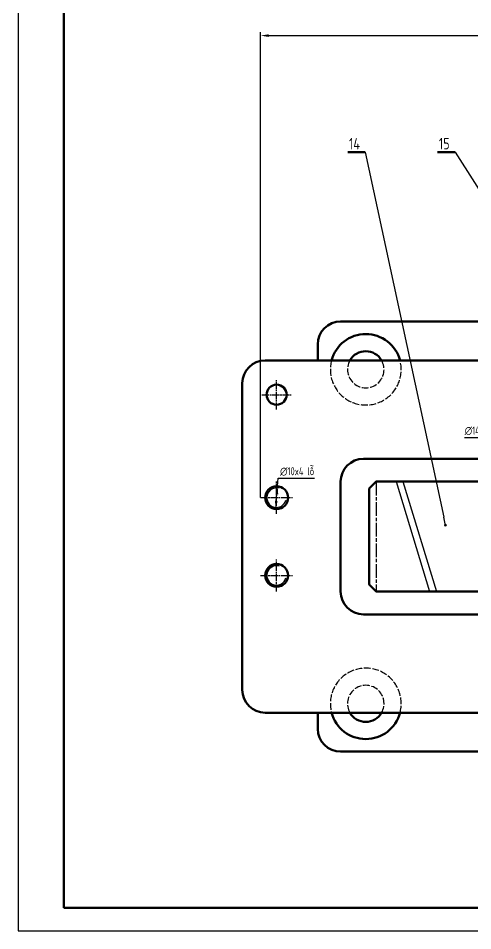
# Model space of a CAD drawing. Header units: millimetres. Extents: x -11122 to -2883, y -3177 to -1688.
# Drawn here: x -5565.6 to -5366.8, y -3176.6 to -2777.8 of the extents above; entities that cross this region are included whole.
import ezdxf

# ---------------------------------------------------------------- set-up
doc = ezdxf.new("R2010")
doc.units = ezdxf.units.MM
doc.header["$LTSCALE"] = 0.5
for name, pattern in [('AM_ISO02W050', [7.5, 6, -1.5]), ('AM_ISO08W050', [18, 12, -1.5, 3, -1.5]), ('AM_ISO08W050x2', [9, 6, -0.75, 1.5, -0.75])]:
    doc.linetypes.add(name, pattern=pattern)
for name, color, linetype, lineweight in [('AM_0', 7, 'Continuous', 50), ('AM_3', 6, 'AM_ISO02W050', 25), ('AM_4', 3, 'Continuous', 25), ('AM_5', 3, 'Continuous', 25), ('AM_7', 4, 'AM_ISO08W050', 25)]:
    doc.layers.add(name, color=color, linetype=linetype, lineweight=lineweight)
doc.styles.get("Standard").update_dxf_attribs({"font": 'tcvn+7284-2003i.ttf', "width": 0.8, "height": 3.5})
doc.styles.add('TCVN', font='tcvn+7284-2003i.ttf', dxfattribs={"width": 0.8, "height": 3.5})
doc.dimstyles.new('MyTemplate$0', dxfattribs={"dimtxt": 3.5, "dimasz": 3.5, "dimexe": 1.5, "dimexo": 0, "dimtad": 1, "dimtoh": 1, "dimdec": 0, "dimzin": 0, "dimtxsty": 'TCVN', "dimcen": 0, "dimclrd": 3, "dimclre": 3, "dimclrt": 1, "dimadec": 0, "dimazin": 0, "dimtfac": 1, "dimtdec": 0, "dimtofl": 0, "dimtmove": 0, "dimatfit": 3, "dimfxl": 1, "dimtfill": 1, "dimtolj": 1, "dimtzin": 0, "dimarcsym": 0})
doc.dimstyles.new('MyTemplate$3', dxfattribs={"dimtxt": 3.5, "dimasz": 3.5, "dimexe": 1.5, "dimexo": 0, "dimtad": 1, "dimtoh": 1, "dimdec": 0, "dimzin": 0, "dimtxsty": 'TCVN', "dimcen": 0, "dimclrd": 3, "dimclre": 3, "dimclrt": 1, "dimadec": 0, "dimazin": 0, "dimtfac": 1, "dimtdec": 0, "dimtofl": 0, "dimtmove": 0, "dimatfit": 3, "dimfxl": 1, "dimtfill": 1, "dimtolj": 1, "dimtzin": 0, "dimarcsym": 0})

# ---------------------------------------------------------------- blocks, each defined once
blk = doc.blocks.new('*D193')
at = {"layer": 'AM_5', "color": 3, "lineweight": -2, "transparency": 16777216}
for p, q in [((-5459.59, -2987.31), (-5459.59, -2783.87)), ((-5456.09, -2785.37), (-5013, -2785.37)), ((-5009.5, -2987.31), (-5009.5, -2783.87))]:
    blk.add_line(p, q, dxfattribs=at)
at = {"layer": 'AM_5', "color": 3, "transparency": 16777216}
for points in [[(-5456.09, -2784.79), (-5456.09, -2785.95), (-5459.59, -2785.37)], [(-5013, -2784.79), (-5013, -2785.95), (-5009.5, -2785.37)]]:
    blk.add_solid(points, dxfattribs=at)
at = {"layer": 'AM_5', "color": 1, "transparency": 16777216, "insert": (-5234.54, -2782.99), "char_height": 3.5, "attachment_point": 5, "style": 'TCVN', "bg_fill": 3, "box_fill_scale": 1.1, "bg_fill_color": 256, "bg_fill_true_color": 13158600, "bg_fill_transparency": 0}
blk.add_mtext('\\A1;450', dxfattribs=at)
blk = doc.blocks.new('*D218')
at = {"layer": 'AM_5', "color": 3, "lineweight": -2, "transparency": 16777216}
for p, q in [((-5452.15, -2982.33), (-5451.84, -2978.84)), ((-5451.84, -2978.84), (-5436.04, -2978.84)), ((-5452.72, -2988.8), (-5452.45, -2985.82))]:
    blk.add_line(p, q, dxfattribs=at)
at = {"layer": 'AM_5', "color": 3, "transparency": 16777216}
for points in [[(-5453.04, -2985.76), (-5451.87, -2985.87), (-5452.15, -2982.33)], [(-5453.3, -2988.75), (-5452.14, -2988.86), (-5453.02, -2992.29)]]:
    blk.add_solid(points, dxfattribs=at)
at = {"layer": 'AM_5', "color": 1, "transparency": 16777216, "insert": (-5443.63, -2975.88), "char_height": 3.5, "attachment_point": 5, "style": 'TCVN', "bg_fill": 3, "box_fill_scale": 1.1, "bg_fill_color": 256, "bg_fill_true_color": 13158600, "bg_fill_transparency": 0}
blk.add_mtext('\\A1;∅10x4 lỗ', dxfattribs=at)
blk = doc.blocks.new('*D219')
at = {"layer": 'AM_5', "color": 3, "lineweight": -2, "transparency": 16777216}
for p, q in [((-5354.58, -2961.07), (-5353.99, -2952.78)), ((-5370.38, -2961.07), (-5354.58, -2961.07))]:
    blk.add_line(p, q, dxfattribs=at)
at = {"layer": 'AM_5', "color": 3, "transparency": 16777216}
blk.add_solid([(-5354.57, -2952.74), (-5353.41, -2952.83), (-5353.75, -2949.29)], dxfattribs=at)
at = {"layer": 'AM_5', "color": 1, "transparency": 16777216, "insert": (-5362.79, -2958.11), "char_height": 3.5, "attachment_point": 5, "style": 'TCVN', "bg_fill": 3, "box_fill_scale": 1.1, "bg_fill_color": 256, "bg_fill_true_color": 13158600, "bg_fill_transparency": 0}
blk.add_mtext('\\A1;∅14x6 lỗ', dxfattribs=at)

msp = doc.modelspace()

# ---------------------------------------------------------------- hatches: boundary and pattern name
at = {"layer": 'AM_5'}
h = msp.add_hatch(color=256, dxfattribs=at)
edge = h.paths.add_edge_path(flags=0)
edge.add_arc((-5378.75, -2999.32), 0.625, 0, 360)

# ---------------------------------------------------------------- linework, layer by layer
at = {"layer": 'AM_0'}
for p, q in [((-5545.6, -2345.59), (-5545.6, -3166.59)), ((-5413.83, -2836.38), (-5421.43, -2836.38)), ((-5374.54, -2836.38), (-5382.15, -2836.38)), ((-5424.59, -2910.31), (-5353.25, -2910.31)), ((-5434.59, -2920.31), (-5434.59, -2927.31)), ((-5457.59, -2927.31), (-5358.25, -2927.31)), ((-5467.59, -2937.31), (-5467.59, -3071.31)), ((-5414.59, -2970.31), (-5330.75, -2970.31)), ((-5424.59, -3028.31), (-5424.59, -2980.31)), ((-5412.09, -3038.31), (-5414.59, -3038.31)), ((-5330.75, -3038.31), (-5412.09, -3038.31)), ((-5369.84, -3038.31), (-5381.84, -3038.31)), ((-5358.25, -3081.31), (-5457.59, -3081.31)), ((-5434.59, -3088.31), (-5434.59, -3081.31)), ((-5353.25, -3098.31), (-5424.59, -3098.31)), ((-4386.6, -3166.59), (-5545.6, -3166.59))]:
    msp.add_line(p, q, dxfattribs=at)
msp.add_lwpolyline([(-5323.59, -2980.31), (-5409.09, -2980.31), (-5412.09, -2983.31), (-5412.09, -3025.31), (-5409.09, -3028.31), (-5323.59, -3028.31)], dxfattribs=at)
for centre, radius in [((-5452.59, -2942.31), 4.4), ((-5452.59, -2987.31), 5), ((-5452.59, -3021.31), 5)]:
    msp.add_circle(centre, radius, dxfattribs=at)
for centre, radius, start, end in [((-5424.59, -2920.31), 10, 90, 180), ((-5413.59, -2931.31), 8, 30, 150), ((-5457.59, -2937.31), 10, 90, 180), ((-5414.59, -2980.31), 10, 90, 180), ((-5414.59, -3028.31), 10, 180, 270), ((-5457.59, -3071.31), 10, 180, 270), ((-5413.59, -3077.31), 8, 210, 330), ((-5424.59, -3088.31), 10, 180, 270)]:
    msp.add_arc(centre, radius, start, end, dxfattribs=at)
at = {"layer": 'AM_0', "lineweight": 50}
for centre, start, end in [((-5413.59, -2931.31), 14.9552, 165.0448), ((-5413.59, -3077.31), 194.9552, 345.0448)]:
    msp.add_arc(centre, 15.5, start, end, dxfattribs=at)
at = {"layer": 'AM_3'}
for radius, start, end in [(15.5, 345.0448, 194.9552), (8, 330, 210)]:
    msp.add_arc((-5413.59, -3077.31), radius, start, end, dxfattribs=at)
at = {"layer": 'AM_4'}
for p, q in [((-5565.6, -2335.59), (-5565.6, -3176.59)), ((-5400.34, -2980.31), (-5385.66, -3028.31)), ((-5397.34, -2980.31), (-5382.66, -3028.31)), ((-5565.6, -3176.59), (-4376.6, -3176.59))]:
    msp.add_line(p, q, dxfattribs=at)
msp.add_arc((-5452.59, -3021.31), 4.25, 75, 345, dxfattribs=at)
at = {"layer": 'AM_5'}
msp.add_line((-5378.88, -2998.71), (-5379.48, -2995.89), dxfattribs=at)
at = {"layer": 'AM_7', "linetype": 'AM_ISO08W050x2'}
for p, q in [((-5452.59, -2948.71), (-5452.59, -2935.91)), ((-5458.99, -2942.31), (-5446.19, -2942.31)), ((-5452.59, -2994.31), (-5452.59, -2980.31)), ((-5459.59, -2987.31), (-5445.59, -2987.31)), ((-5452.59, -3028.31), (-5452.59, -3014.31)), ((-5459.59, -3021.31), (-5445.59, -3021.31))]:
    msp.add_line(p, q, dxfattribs=at)
at = {"layer": 'AM_7'}
msp.add_line((-5409.09, -2980.31), (-5409.09, -3028.31), dxfattribs=at)

# ---------------------------------------------------------------- next in the draw order: dimensions: what is measured, and where the dimension line sits
at = {"layer": 'AM_5'}
dim = msp.add_linear_dim(base=(-5009.5, -2785.37), p1=(-5459.59, -2987.31), p2=(-5009.5, -2987.31), dimstyle='MyTemplate$0', dxfattribs=at)
dim.commit()
dim.dimension.update_dxf_attribs({"geometry": '*D193', "text_midpoint": (-5234.54, -2782.99)})

# ---------------------------------------------------------------- next in the draw order: linework, layer by layer
at = {"layer": 'AM_3'}
for radius, start, end in [(15.5, 165.0448, 14.9552), (8, 150, 30)]:
    msp.add_arc((-5413.59, -2931.31), radius, start, end, dxfattribs=at)
at = {"layer": 'AM_5', "color": 3}
for p, q in [((-5413.82, -2836.38), (-5421.49, -2836.38)), ((-5374.54, -2836.38), (-5382.21, -2836.38))]:
    msp.add_line(p, q, dxfattribs=at)
at = {"layer": 'AM_5'}
for p, q in [((-5413.82, -2836.38), (-5379.48, -2995.89)), ((-5374.54, -2836.38), (-5329.37, -2907.16))]:
    msp.add_line(p, q, dxfattribs=at)

# ---------------------------------------------------------------- next in the draw order: texts
at = {"layer": 'AM_5', "color": 1, "char_height": 5, "attachment_point": 8}
for s, insert in [('14', (-5418.53, -2835.07)), ('15', (-5379.25, -2835.07))]:
    msp.add_mtext(s, dxfattribs=dict(at, insert=insert))

# ---------------------------------------------------------------- next in the draw order: dimensions: what is measured, and where the dimension line sits
at = {"layer": 'AM_5'}
dim = msp.add_diameter_dim_2p(p1=(-5352.76, -2935.33), p2=(-5353.75, -2949.29), dimstyle='MyTemplate$3', override={"dimpost": 'x6 lỗ'}, dxfattribs=at)
dim.commit()
dim.dimension.update_dxf_attribs({"geometry": '*D219', "text_midpoint": (-5362.79, -2961.07), "dimtype": 163})
dim = msp.add_diameter_dim_2p(p1=(-5453.02, -2992.29), p2=(-5452.15, -2982.33), dimstyle='MyTemplate$3', override={"dimpost": 'x4 lỗ', "dimatfit": 2}, dxfattribs=at)
dim.commit()
dim.dimension.update_dxf_attribs({"geometry": '*D218', "text_midpoint": (-5443.63, -2975.88)})

# ---------------------------------------------------------------- next in the draw order: linework, layer by layer
at = {"layer": 'AM_4'}
msp.add_arc((-5452.59, -2987.31), 4.25, 75, 345, dxfattribs=at)

doc.saveas('drawing.dxf')
